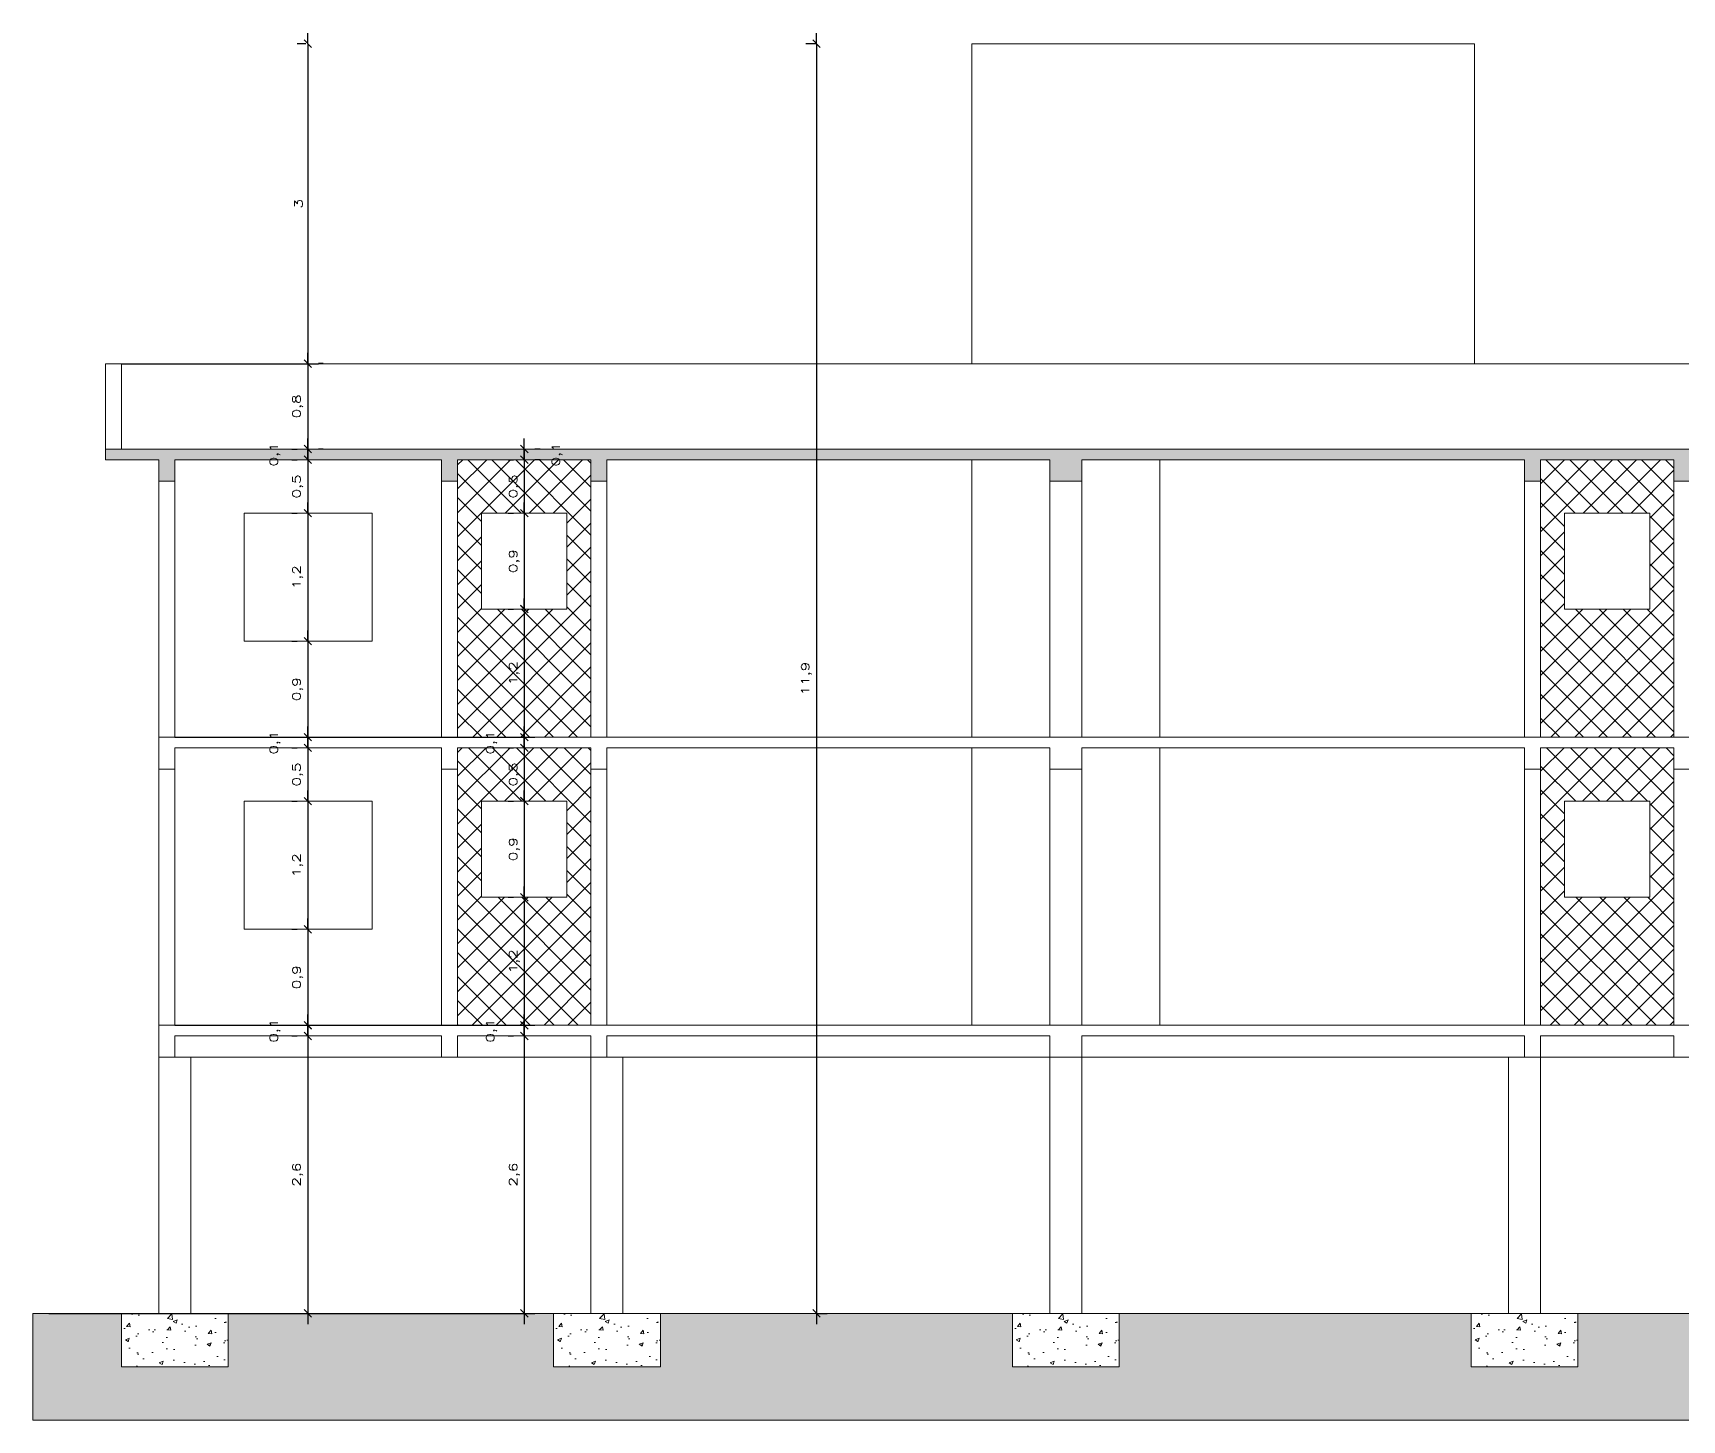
# Model space of a CAD drawing. Header units: millimetres. Extents: x 634 to 830, y -342 to -254.
# Drawn here: x 690.63 to 706.09, y -284.94 to -271.94 of the extents above; entities that cross this region are included whole.
import ezdxf

# ---------------------------------------------------------------- set-up
doc = ezdxf.new("R2010")
doc.units = ezdxf.units.MM
for name, color, linetype in [('Auxiliar', 1, 'Continuous'), ('Camada2', 1, 'Continuous'), ('PAREDE', 6, 'Continuous')]:
    doc.layers.add(name, color=color, linetype=linetype)
doc.styles.add('REGUA60', font='romansx2.shx', dxfattribs={"width": 1.4})
doc.dimstyles.new('Cota Vinícius1', dxfattribs={"dimscale": 0.05, "dimtxt": 1.5, "dimasz": 0.01, "dimexe": 2, "dimexo": 3, "dimgap": 0.98, "dimtad": 1, "dimlfac": -1, "dimrnd": 0.01, "dimtxsty": 'REGUA60', "dimblk": 'COTATR', "dimcen": 4, "dimdle": 4, "dimclrt": 2, "dimadec": 0, "dimazin": 0, "dimtfac": 1, "dimtmove": 2, "dimatfit": 2, "dimfxl": 0, "dimarcsym": 0})
pattern_1 = [(45, (-47.08645, -72.06157), (-0.1122532, 0.1122532), []), (135, (-47.08645, -72.06157), (-0.1122532, -0.1122532), [])]

# ---------------------------------------------------------------- blocks, each defined once
blk = doc.blocks.new('COTATR')
at = {"color": 3}
blk.add_line((-71, -71), (71, 71), dxfattribs=at)
at = {"color": 0, "linetype": 'ByBlock'}
blk.add_line((0, 0), (200, 0), dxfattribs=at)
blk = doc.blocks.new('*D197')
at = {"layer": 'Auxiliar', "color": 0, "lineweight": -2, "transparency": 16777216}
for p, q in [((693.19, -272.037), (693.107, -272.037)), ((693.207, -272.037), (693.207, -275.036)), ((691.461, -275.037), (693.307, -275.037))]:
    blk.add_line(p, q, dxfattribs=at)
at = {"layer": 'Defpoints', "color": 0, "lineweight": 0, "transparency": 16777216}
for p in [(693.34, -272.037), (691.311, -275.037), (693.207, -275.037)]:
    blk.add_point(p, dxfattribs=at)
at = {"layer": 'Auxiliar', "color": 0, "lineweight": -2, "transparency": 16777216, "xscale": 0.0005, "yscale": 0.0005, "zscale": 0.0005}
for p, rotation in [((693.207, -272.037), 90), ((693.207, -275.037), 270)]:
    blk.add_blockref('COTATR', p, dxfattribs=dict(at, rotation=rotation))
at = {"layer": 'Auxiliar', "color": 2, "lineweight": 0, "transparency": 16777216, "insert": (693.12, -273.537), "char_height": 0.075, "attachment_point": 5, "rotation": 90, "style": 'REGUA60'}
blk.add_mtext('3', dxfattribs=at)
blk = doc.blocks.new('*D198')
at = {"layer": 'Auxiliar', "color": 0, "lineweight": -2, "transparency": 16777216}
for p, q in [((693.207, -275.037), (693.207, -275.836)), ((693.352, -275.036), (693.307, -275.036)), ((693.352, -275.837), (693.307, -275.837))]:
    blk.add_line(p, q, dxfattribs=at)
at = {"layer": 'Defpoints', "color": 0, "lineweight": 0, "transparency": 16777216}
for p in [(693.202, -275.036), (693.202, -275.837), (693.207, -275.837)]:
    blk.add_point(p, dxfattribs=at)
at = {"layer": 'Auxiliar', "color": 0, "lineweight": -2, "transparency": 16777216, "xscale": 0.0005, "yscale": 0.0005, "zscale": 0.0005}
for p, rotation in [((693.207, -275.036), 90), ((693.207, -275.837), 270)]:
    blk.add_blockref('COTATR', p, dxfattribs=dict(at, rotation=rotation))
at = {"layer": 'Auxiliar', "color": 2, "lineweight": 0, "transparency": 16777216, "insert": (693.113, -275.437), "char_height": 0.075, "attachment_point": 5, "rotation": 90, "style": 'REGUA60'}
blk.add_mtext('0,8', dxfattribs=at)
blk = doc.blocks.new('*D199')
at = {"layer": 'Auxiliar', "color": 0, "lineweight": -2, "transparency": 16777216}
for p, q in [((693.057, -275.837), (693.107, -275.837)), ((693.207, -275.837), (693.207, -275.936)), ((693.061, -275.937), (693.107, -275.937))]:
    blk.add_line(p, q, dxfattribs=at)
at = {"layer": 'Defpoints', "color": 0, "lineweight": 0, "transparency": 16777216}
for p in [(693.207, -275.837), (693.207, -275.937), (693.211, -275.937)]:
    blk.add_point(p, dxfattribs=at)
at = {"layer": 'Auxiliar', "color": 0, "lineweight": -2, "transparency": 16777216, "xscale": 0.0005, "yscale": 0.0005, "zscale": 0.0005}
for p, rotation in [((693.207, -275.837), 90), ((693.207, -275.937), 270)]:
    blk.add_blockref('COTATR', p, dxfattribs=dict(at, rotation=rotation))
at = {"layer": 'Auxiliar', "color": 2, "lineweight": 0, "transparency": 16777216, "insert": (692.899, -275.887), "char_height": 0.075, "attachment_point": 5, "rotation": 90, "style": 'REGUA60'}
blk.add_mtext('0,1', dxfattribs=at)
blk = doc.blocks.new('*D200')
at = {"layer": 'Auxiliar', "color": 0, "lineweight": -2, "transparency": 16777216}
for p, q in [((693.057, -275.837), (693.107, -275.837)), ((693.207, -275.837), (693.207, -275.936)), ((693.057, -275.937), (693.107, -275.937))]:
    blk.add_line(p, q, dxfattribs=at)
at = {"layer": 'Defpoints', "color": 0, "lineweight": 0, "transparency": 16777216}
for p in [(693.207, -275.837), (693.207, -275.937), (693.207, -275.937)]:
    blk.add_point(p, dxfattribs=at)
at = {"layer": 'Auxiliar', "color": 0, "lineweight": -2, "transparency": 16777216, "xscale": 0.0005, "yscale": 0.0005, "zscale": 0.0005}
for p, rotation in [((693.207, -275.837), 90), ((693.207, -275.937), 270)]:
    blk.add_blockref('COTATR', p, dxfattribs=dict(at, rotation=rotation))
at = {"layer": 'Auxiliar', "color": 2, "lineweight": 0, "transparency": 16777216, "insert": (692.899, -275.887), "char_height": 0.075, "attachment_point": 5, "rotation": 90, "style": 'REGUA60'}
blk.add_mtext('0,1', dxfattribs=at)
blk = doc.blocks.new('*D201')
at = {"layer": 'Auxiliar', "color": 0, "lineweight": -2, "transparency": 16777216}
for p, q in [((693.057, -275.936), (693.107, -275.936)), ((693.207, -275.937), (693.207, -276.436)), ((693.057, -276.437), (693.107, -276.437))]:
    blk.add_line(p, q, dxfattribs=at)
at = {"layer": 'Defpoints', "color": 0, "lineweight": 0, "transparency": 16777216}
for p in [(693.207, -275.936), (693.207, -276.437), (693.207, -276.437)]:
    blk.add_point(p, dxfattribs=at)
at = {"layer": 'Auxiliar', "color": 0, "lineweight": -2, "transparency": 16777216, "xscale": 0.0005, "yscale": 0.0005, "zscale": 0.0005}
for p, rotation in [((693.207, -275.936), 90), ((693.207, -276.437), 270)]:
    blk.add_blockref('COTATR', p, dxfattribs=dict(at, rotation=rotation))
at = {"layer": 'Auxiliar', "color": 2, "lineweight": 0, "transparency": 16777216, "insert": (693.113, -276.187), "char_height": 0.075, "attachment_point": 5, "rotation": 90, "style": 'REGUA60'}
blk.add_mtext('0,5', dxfattribs=at)
blk = doc.blocks.new('*D202')
at = {"layer": 'Auxiliar', "color": 0, "lineweight": -2, "transparency": 16777216}
for p, q in [((693.057, -276.437), (693.107, -276.437)), ((693.207, -276.437), (693.207, -277.636)), ((693.057, -277.637), (693.107, -277.637))]:
    blk.add_line(p, q, dxfattribs=at)
at = {"layer": 'Defpoints', "color": 0, "lineweight": 0, "transparency": 16777216}
for p in [(693.207, -276.437), (693.207, -277.637), (693.207, -277.637)]:
    blk.add_point(p, dxfattribs=at)
at = {"layer": 'Auxiliar', "color": 0, "lineweight": -2, "transparency": 16777216, "xscale": 0.0005, "yscale": 0.0005, "zscale": 0.0005}
for p, rotation in [((693.207, -276.437), 90), ((693.207, -277.637), 270)]:
    blk.add_blockref('COTATR', p, dxfattribs=dict(at, rotation=rotation))
at = {"layer": 'Auxiliar', "color": 2, "lineweight": 0, "transparency": 16777216, "insert": (693.113, -277.037), "char_height": 0.075, "attachment_point": 5, "rotation": 90, "style": 'REGUA60'}
blk.add_mtext('1,2', dxfattribs=at)
blk = doc.blocks.new('*D203')
at = {"layer": 'Auxiliar', "color": 0, "lineweight": -2, "transparency": 16777216}
for p, q in [((693.061, -277.637), (693.107, -277.637)), ((693.207, -277.637), (693.207, -278.536)), ((693.057, -278.537), (693.107, -278.537))]:
    blk.add_line(p, q, dxfattribs=at)
at = {"layer": 'Defpoints', "color": 0, "lineweight": 0, "transparency": 16777216}
for p in [(693.211, -277.637), (693.207, -278.537), (693.207, -278.537)]:
    blk.add_point(p, dxfattribs=at)
at = {"layer": 'Auxiliar', "color": 0, "lineweight": -2, "transparency": 16777216, "xscale": 0.0005, "yscale": 0.0005, "zscale": 0.0005}
for p, rotation in [((693.207, -277.637), 90), ((693.207, -278.537), 270)]:
    blk.add_blockref('COTATR', p, dxfattribs=dict(at, rotation=rotation))
at = {"layer": 'Auxiliar', "color": 2, "lineweight": 0, "transparency": 16777216, "insert": (693.113, -278.087), "char_height": 0.075, "attachment_point": 5, "rotation": 90, "style": 'REGUA60'}
blk.add_mtext('0,9', dxfattribs=at)
blk = doc.blocks.new('*D204')
at = {"layer": 'Auxiliar', "color": 0, "lineweight": -2, "transparency": 16777216}
for p, q in [((693.057, -278.537), (693.107, -278.537)), ((693.057, -278.637), (693.107, -278.637)), ((693.207, -278.537), (693.207, -278.636))]:
    blk.add_line(p, q, dxfattribs=at)
at = {"layer": 'Defpoints', "color": 0, "lineweight": 0, "transparency": 16777216}
for p in [(693.207, -278.537), (693.207, -278.637), (693.207, -278.637)]:
    blk.add_point(p, dxfattribs=at)
at = {"layer": 'Auxiliar', "color": 0, "lineweight": -2, "transparency": 16777216, "xscale": 0.0005, "yscale": 0.0005, "zscale": 0.0005}
for p, rotation in [((693.207, -278.537), 90), ((693.207, -278.637), 270)]:
    blk.add_blockref('COTATR', p, dxfattribs=dict(at, rotation=rotation))
at = {"layer": 'Auxiliar', "color": 2, "lineweight": 0, "transparency": 16777216, "insert": (692.899, -278.587), "char_height": 0.075, "attachment_point": 5, "rotation": 90, "style": 'REGUA60'}
blk.add_mtext('0,1', dxfattribs=at)
blk = doc.blocks.new('*D205')
at = {"layer": 'Auxiliar', "color": 0, "lineweight": -2, "transparency": 16777216}
for p, q in [((693.057, -278.637), (693.107, -278.637)), ((693.207, -278.637), (693.207, -279.136)), ((693.057, -279.137), (693.107, -279.137))]:
    blk.add_line(p, q, dxfattribs=at)
at = {"layer": 'Defpoints', "color": 0, "lineweight": 0, "transparency": 16777216}
for p in [(693.207, -278.637), (693.207, -279.137), (693.207, -279.137)]:
    blk.add_point(p, dxfattribs=at)
at = {"layer": 'Auxiliar', "color": 0, "lineweight": -2, "transparency": 16777216, "xscale": 0.0005, "yscale": 0.0005, "zscale": 0.0005}
for p, rotation in [((693.207, -278.637), 90), ((693.207, -279.137), 270)]:
    blk.add_blockref('COTATR', p, dxfattribs=dict(at, rotation=rotation))
at = {"layer": 'Auxiliar', "color": 2, "lineweight": 0, "transparency": 16777216, "insert": (693.113, -278.887), "char_height": 0.075, "attachment_point": 5, "rotation": 90, "style": 'REGUA60'}
blk.add_mtext('0,5', dxfattribs=at)
blk = doc.blocks.new('*D206')
at = {"layer": 'Auxiliar', "color": 0, "lineweight": -2, "transparency": 16777216}
for p, q in [((693.057, -279.137), (693.107, -279.137)), ((693.207, -279.137), (693.207, -280.336)), ((693.057, -280.337), (693.107, -280.337))]:
    blk.add_line(p, q, dxfattribs=at)
at = {"layer": 'Defpoints', "color": 0, "lineweight": 0, "transparency": 16777216}
for p in [(693.207, -279.137), (693.207, -280.337), (693.207, -280.337)]:
    blk.add_point(p, dxfattribs=at)
at = {"layer": 'Auxiliar', "color": 0, "lineweight": -2, "transparency": 16777216, "xscale": 0.0005, "yscale": 0.0005, "zscale": 0.0005}
for p, rotation in [((693.207, -279.137), 90), ((693.207, -280.337), 270)]:
    blk.add_blockref('COTATR', p, dxfattribs=dict(at, rotation=rotation))
at = {"layer": 'Auxiliar', "color": 2, "lineweight": 0, "transparency": 16777216, "insert": (693.113, -279.737), "char_height": 0.075, "attachment_point": 5, "rotation": 90, "style": 'REGUA60'}
blk.add_mtext('1,2', dxfattribs=at)
blk = doc.blocks.new('*D207')
at = {"layer": 'Auxiliar', "color": 0, "lineweight": -2, "transparency": 16777216}
for p, q in [((693.061, -280.337), (693.107, -280.337)), ((693.207, -280.337), (693.207, -281.236)), ((693.057, -281.237), (693.107, -281.237))]:
    blk.add_line(p, q, dxfattribs=at)
at = {"layer": 'Defpoints', "color": 0, "lineweight": 0, "transparency": 16777216}
for p in [(693.211, -280.337), (693.207, -281.237), (693.207, -281.237)]:
    blk.add_point(p, dxfattribs=at)
at = {"layer": 'Auxiliar', "color": 0, "lineweight": -2, "transparency": 16777216, "xscale": 0.0005, "yscale": 0.0005, "zscale": 0.0005}
for p, rotation in [((693.207, -280.337), 90), ((693.207, -281.237), 270)]:
    blk.add_blockref('COTATR', p, dxfattribs=dict(at, rotation=rotation))
at = {"layer": 'Auxiliar', "color": 2, "lineweight": 0, "transparency": 16777216, "insert": (693.113, -280.787), "char_height": 0.075, "attachment_point": 5, "rotation": 90, "style": 'REGUA60'}
blk.add_mtext('0,9', dxfattribs=at)
blk = doc.blocks.new('*D214')
at = {"layer": 'Auxiliar', "color": 0, "lineweight": -2, "transparency": 16777216}
for p, q in [((693.057, -281.236), (693.107, -281.236)), ((693.207, -281.237), (693.207, -281.336)), ((693.057, -281.337), (693.107, -281.337))]:
    blk.add_line(p, q, dxfattribs=at)
at = {"layer": 'Defpoints', "color": 0, "lineweight": 0, "transparency": 16777216}
for p in [(693.207, -281.236), (693.207, -281.337), (693.207, -281.337)]:
    blk.add_point(p, dxfattribs=at)
at = {"layer": 'Auxiliar', "color": 0, "lineweight": -2, "transparency": 16777216, "xscale": 0.0005, "yscale": 0.0005, "zscale": 0.0005}
for p, rotation in [((693.207, -281.236), 90), ((693.207, -281.337), 270)]:
    blk.add_blockref('COTATR', p, dxfattribs=dict(at, rotation=rotation))
at = {"layer": 'Auxiliar', "color": 2, "lineweight": 0, "transparency": 16777216, "insert": (692.899, -281.287), "char_height": 0.075, "attachment_point": 5, "rotation": 90, "style": 'REGUA60'}
blk.add_mtext('0,1', dxfattribs=at)
blk = doc.blocks.new('*D215')
at = {"layer": 'Auxiliar', "color": 0, "lineweight": -2, "transparency": 16777216}
for p, q in [((693.057, -281.337), (693.107, -281.337)), ((693.207, -281.337), (693.207, -283.936)), ((690.781, -283.937), (693.307, -283.937))]:
    blk.add_line(p, q, dxfattribs=at)
at = {"layer": 'Defpoints', "color": 0, "lineweight": 0, "transparency": 16777216}
for p in [(693.207, -281.337), (690.631, -283.937), (693.207, -283.937)]:
    blk.add_point(p, dxfattribs=at)
at = {"layer": 'Auxiliar', "color": 0, "lineweight": -2, "transparency": 16777216, "xscale": 0.0005, "yscale": 0.0005, "zscale": 0.0005}
for p, rotation in [((693.207, -281.337), 90), ((693.207, -283.937), 270)]:
    blk.add_blockref('COTATR', p, dxfattribs=dict(at, rotation=rotation))
at = {"layer": 'Auxiliar', "color": 2, "lineweight": 0, "transparency": 16777216, "insert": (693.113, -282.637), "char_height": 0.075, "attachment_point": 5, "rotation": 90, "style": 'REGUA60'}
blk.add_mtext('2,6', dxfattribs=at)
blk = doc.blocks.new('*D216')
at = {"layer": 'Auxiliar', "color": 0, "lineweight": -2, "transparency": 16777216}
for p, q in [((695.236, -275.837), (695.236, -275.936)), ((695.386, -275.837), (695.336, -275.837)), ((695.386, -275.937), (695.336, -275.937))]:
    blk.add_line(p, q, dxfattribs=at)
at = {"layer": 'Defpoints', "color": 0, "lineweight": 0, "transparency": 16777216}
for p in [(695.236, -275.837), (695.236, -275.937), (695.236, -275.937)]:
    blk.add_point(p, dxfattribs=at)
at = {"layer": 'Auxiliar', "color": 0, "lineweight": -2, "transparency": 16777216, "xscale": 0.0005, "yscale": 0.0005, "zscale": 0.0005}
for p, rotation in [((695.236, -275.837), 90), ((695.236, -275.937), 270)]:
    blk.add_blockref('COTATR', p, dxfattribs=dict(at, rotation=rotation))
at = {"layer": 'Auxiliar', "color": 2, "lineweight": 0, "transparency": 16777216, "insert": (695.544, -275.887), "char_height": 0.075, "attachment_point": 5, "rotation": 90, "style": 'REGUA60'}
blk.add_mtext('0,1', dxfattribs=at)
blk = doc.blocks.new('*D217')
at = {"layer": 'Auxiliar', "color": 0, "lineweight": -2, "transparency": 16777216}
for p, q in [((695.086, -275.936), (695.136, -275.936)), ((695.236, -275.937), (695.236, -276.436)), ((695.086, -276.437), (695.136, -276.437))]:
    blk.add_line(p, q, dxfattribs=at)
at = {"layer": 'Defpoints', "color": 0, "lineweight": 0, "transparency": 16777216}
for p in [(695.236, -275.936), (695.236, -276.437), (695.236, -276.437)]:
    blk.add_point(p, dxfattribs=at)
at = {"layer": 'Auxiliar', "color": 0, "lineweight": -2, "transparency": 16777216, "xscale": 0.0005, "yscale": 0.0005, "zscale": 0.0005}
for p, rotation in [((695.236, -275.936), 90), ((695.236, -276.437), 270)]:
    blk.add_blockref('COTATR', p, dxfattribs=dict(at, rotation=rotation))
at = {"layer": 'Auxiliar', "color": 2, "lineweight": 0, "transparency": 16777216, "insert": (695.143, -276.187), "char_height": 0.075, "attachment_point": 5, "rotation": 90, "style": 'REGUA60'}
blk.add_mtext('0,5', dxfattribs=at)
blk = doc.blocks.new('*D218')
at = {"layer": 'Auxiliar', "color": 0, "lineweight": -2, "transparency": 16777216}
for p, q in [((695.086, -276.437), (695.136, -276.437)), ((695.236, -276.437), (695.236, -277.336)), ((695.086, -277.337), (695.136, -277.337))]:
    blk.add_line(p, q, dxfattribs=at)
at = {"layer": 'Defpoints', "color": 0, "lineweight": 0, "transparency": 16777216}
for p in [(695.236, -276.437), (695.236, -277.337), (695.236, -277.337)]:
    blk.add_point(p, dxfattribs=at)
at = {"layer": 'Auxiliar', "color": 0, "lineweight": -2, "transparency": 16777216, "xscale": 0.0005, "yscale": 0.0005, "zscale": 0.0005}
for p, rotation in [((695.236, -276.437), 90), ((695.236, -277.337), 270)]:
    blk.add_blockref('COTATR', p, dxfattribs=dict(at, rotation=rotation))
at = {"layer": 'Auxiliar', "color": 2, "lineweight": 0, "transparency": 16777216, "insert": (695.143, -276.887), "char_height": 0.075, "attachment_point": 5, "rotation": 90, "style": 'REGUA60'}
blk.add_mtext('0,9', dxfattribs=at)
blk = doc.blocks.new('*D219')
at = {"layer": 'Auxiliar', "color": 0, "lineweight": -2, "transparency": 16777216}
for p, q in [((695.086, -277.336), (695.136, -277.336)), ((695.236, -277.337), (695.236, -278.536)), ((691.961, -278.537), (695.336, -278.537))]:
    blk.add_line(p, q, dxfattribs=at)
at = {"layer": 'Defpoints', "color": 0, "lineweight": 0, "transparency": 16777216}
for p in [(695.236, -277.336), (691.811, -278.537), (695.236, -278.537)]:
    blk.add_point(p, dxfattribs=at)
at = {"layer": 'Auxiliar', "color": 0, "lineweight": -2, "transparency": 16777216, "xscale": 0.0005, "yscale": 0.0005, "zscale": 0.0005}
for p, rotation in [((695.236, -277.336), 90), ((695.236, -278.537), 270)]:
    blk.add_blockref('COTATR', p, dxfattribs=dict(at, rotation=rotation))
at = {"layer": 'Auxiliar', "color": 2, "lineweight": 0, "transparency": 16777216, "insert": (695.143, -277.937), "char_height": 0.075, "attachment_point": 5, "rotation": 90, "style": 'REGUA60'}
blk.add_mtext('1,2', dxfattribs=at)
blk = doc.blocks.new('*D220')
at = {"layer": 'Auxiliar', "color": 0, "lineweight": -2, "transparency": 16777216}
for p, q in [((695.086, -278.537), (695.136, -278.537)), ((695.086, -278.637), (695.136, -278.637)), ((695.236, -278.537), (695.236, -278.636))]:
    blk.add_line(p, q, dxfattribs=at)
at = {"layer": 'Defpoints', "color": 0, "lineweight": 0, "transparency": 16777216}
for p in [(695.236, -278.537), (695.236, -278.637), (695.236, -278.637)]:
    blk.add_point(p, dxfattribs=at)
at = {"layer": 'Auxiliar', "color": 0, "lineweight": -2, "transparency": 16777216, "xscale": 0.0005, "yscale": 0.0005, "zscale": 0.0005}
for p, rotation in [((695.236, -278.537), 90), ((695.236, -278.637), 270)]:
    blk.add_blockref('COTATR', p, dxfattribs=dict(at, rotation=rotation))
at = {"layer": 'Auxiliar', "color": 2, "lineweight": 0, "transparency": 16777216, "insert": (694.929, -278.587), "char_height": 0.075, "attachment_point": 5, "rotation": 90, "style": 'REGUA60'}
blk.add_mtext('0,1', dxfattribs=at)
blk = doc.blocks.new('*D221')
at = {"layer": 'Auxiliar', "color": 0, "lineweight": -2, "transparency": 16777216}
for p, q in [((695.086, -278.637), (695.136, -278.637)), ((695.236, -278.637), (695.236, -279.136)), ((695.086, -279.137), (695.136, -279.137))]:
    blk.add_line(p, q, dxfattribs=at)
at = {"layer": 'Defpoints', "color": 0, "lineweight": 0, "transparency": 16777216}
for p in [(695.236, -278.637), (695.236, -279.137), (695.236, -279.137)]:
    blk.add_point(p, dxfattribs=at)
at = {"layer": 'Auxiliar', "color": 0, "lineweight": -2, "transparency": 16777216, "xscale": 0.0005, "yscale": 0.0005, "zscale": 0.0005}
for p, rotation in [((695.236, -278.637), 90), ((695.236, -279.137), 270)]:
    blk.add_blockref('COTATR', p, dxfattribs=dict(at, rotation=rotation))
at = {"layer": 'Auxiliar', "color": 2, "lineweight": 0, "transparency": 16777216, "insert": (695.143, -278.887), "char_height": 0.075, "attachment_point": 5, "rotation": 90, "style": 'REGUA60'}
blk.add_mtext('0,5', dxfattribs=at)
blk = doc.blocks.new('*D222')
at = {"layer": 'Auxiliar', "color": 0, "lineweight": -2, "transparency": 16777216}
for p, q in [((695.086, -279.136), (695.136, -279.136)), ((695.236, -279.137), (695.236, -280.036)), ((695.086, -280.037), (695.136, -280.037))]:
    blk.add_line(p, q, dxfattribs=at)
at = {"layer": 'Defpoints', "color": 0, "lineweight": 0, "transparency": 16777216}
for p in [(695.236, -279.136), (695.236, -280.037), (695.236, -280.037)]:
    blk.add_point(p, dxfattribs=at)
at = {"layer": 'Auxiliar', "color": 0, "lineweight": -2, "transparency": 16777216, "xscale": 0.0005, "yscale": 0.0005, "zscale": 0.0005}
for p, rotation in [((695.236, -279.136), 90), ((695.236, -280.037), 270)]:
    blk.add_blockref('COTATR', p, dxfattribs=dict(at, rotation=rotation))
at = {"layer": 'Auxiliar', "color": 2, "lineweight": 0, "transparency": 16777216, "insert": (695.143, -279.587), "char_height": 0.075, "attachment_point": 5, "rotation": 90, "style": 'REGUA60'}
blk.add_mtext('0,9', dxfattribs=at)
blk = doc.blocks.new('*D223')
at = {"layer": 'Auxiliar', "color": 0, "lineweight": -2, "transparency": 16777216}
for p, q in [((695.086, -280.037), (695.136, -280.037)), ((695.236, -280.037), (695.236, -281.236)), ((691.961, -281.237), (695.336, -281.237))]:
    blk.add_line(p, q, dxfattribs=at)
at = {"layer": 'Defpoints', "color": 0, "lineweight": 0, "transparency": 16777216}
for p in [(695.236, -280.037), (691.811, -281.237), (695.236, -281.237)]:
    blk.add_point(p, dxfattribs=at)
at = {"layer": 'Auxiliar', "color": 0, "lineweight": -2, "transparency": 16777216, "xscale": 0.0005, "yscale": 0.0005, "zscale": 0.0005}
for p, rotation in [((695.236, -280.037), 90), ((695.236, -281.237), 270)]:
    blk.add_blockref('COTATR', p, dxfattribs=dict(at, rotation=rotation))
at = {"layer": 'Auxiliar', "color": 2, "lineweight": 0, "transparency": 16777216, "insert": (695.143, -280.637), "char_height": 0.075, "attachment_point": 5, "rotation": 90, "style": 'REGUA60'}
blk.add_mtext('1,2', dxfattribs=at)
blk = doc.blocks.new('*D224')
at = {"layer": 'Auxiliar', "color": 0, "lineweight": -2, "transparency": 16777216}
for p, q in [((695.086, -281.237), (695.136, -281.237)), ((695.236, -281.237), (695.236, -281.336)), ((695.086, -281.337), (695.136, -281.337))]:
    blk.add_line(p, q, dxfattribs=at)
at = {"layer": 'Defpoints', "color": 0, "lineweight": 0, "transparency": 16777216}
for p in [(695.236, -281.237), (695.236, -281.337), (695.236, -281.337)]:
    blk.add_point(p, dxfattribs=at)
at = {"layer": 'Auxiliar', "color": 0, "lineweight": -2, "transparency": 16777216, "xscale": 0.0005, "yscale": 0.0005, "zscale": 0.0005}
for p, rotation in [((695.236, -281.237), 90), ((695.236, -281.337), 270)]:
    blk.add_blockref('COTATR', p, dxfattribs=dict(at, rotation=rotation))
at = {"layer": 'Auxiliar', "color": 2, "lineweight": 0, "transparency": 16777216, "insert": (694.929, -281.287), "char_height": 0.075, "attachment_point": 5, "rotation": 90, "style": 'REGUA60'}
blk.add_mtext('0,1', dxfattribs=at)
blk = doc.blocks.new('*D225')
at = {"layer": 'Auxiliar', "color": 0, "lineweight": -2, "transparency": 16777216}
for p, q in [((695.086, -281.337), (695.136, -281.337)), ((695.236, -281.337), (695.236, -283.936)), ((690.781, -283.937), (695.336, -283.937))]:
    blk.add_line(p, q, dxfattribs=at)
at = {"layer": 'Defpoints', "color": 0, "lineweight": 0, "transparency": 16777216}
for p in [(695.236, -281.337), (690.631, -283.937), (695.236, -283.937)]:
    blk.add_point(p, dxfattribs=at)
at = {"layer": 'Auxiliar', "color": 0, "lineweight": -2, "transparency": 16777216, "xscale": 0.0005, "yscale": 0.0005, "zscale": 0.0005}
for p, rotation in [((695.236, -281.337), 90), ((695.236, -283.937), 270)]:
    blk.add_blockref('COTATR', p, dxfattribs=dict(at, rotation=rotation))
at = {"layer": 'Auxiliar', "color": 2, "lineweight": 0, "transparency": 16777216, "insert": (695.143, -282.637), "char_height": 0.075, "attachment_point": 5, "rotation": 90, "style": 'REGUA60'}
blk.add_mtext('2,6', dxfattribs=at)
blk = doc.blocks.new('*D260')
at = {"layer": 'Auxiliar', "color": 0, "lineweight": -2, "transparency": 16777216}
for p, q in [((697.975, -272.037), (697.875, -272.037)), ((697.975, -272.037), (697.975, -283.936)), ((697.97, -283.937), (698.075, -283.937))]:
    blk.add_line(p, q, dxfattribs=at)
at = {"layer": 'Defpoints', "color": 0, "lineweight": 0, "transparency": 16777216}
for p in [(698.038, -272.037), (690.631, -283.937), (697.975, -283.937)]:
    blk.add_point(p, dxfattribs=at)
at = {"layer": 'Auxiliar', "color": 0, "lineweight": -2, "transparency": 16777216, "xscale": 0.0005, "yscale": 0.0005, "zscale": 0.0005}
for p, rotation in [((697.975, -272.037), 90), ((697.975, -283.937), 270)]:
    blk.add_blockref('COTATR', p, dxfattribs=dict(at, rotation=rotation))
at = {"layer": 'Auxiliar', "color": 2, "lineweight": 0, "transparency": 16777216, "insert": (697.881, -277.987), "char_height": 0.075, "attachment_point": 5, "rotation": 90, "style": 'REGUA60'}
blk.add_mtext('11,9', dxfattribs=at)

msp = doc.modelspace()

# ---------------------------------------------------------------- hatches: boundary and pattern name
at = {"layer": 'Auxiliar', "lineweight": 0}
h = msp.add_hatch(dxfattribs=at)
h.set_pattern_fill('AR-CONC', color=256, scale=0.0021, style=0)
h.set_pattern_definition([(50, (-47.08645, -74.76157), (0.3825878, -0.03347208), [0.040005, -0.440055]), (355, (-47.08645, -74.76157), (-0.07400993, 0.40121895), [0.032004, -0.352044]), (100.451, (-47.05457, -74.76436), (0.30857925, 0.36774504), [0.033999, -0.373989]), (46.1842, (-47.08645, -74.6549), (0.56926599, -0.0882889), [0.0600075, -0.6600825]), (96.6356, (-47.039, -74.66224), (0.4985489, 0.51959367), [0.0509985, -0.5609835]), (351.184, (-47.08645, -74.6549), (0.49854967, 0.51959275), [0.048006, -0.528066]), (21, (-47.0331, -74.68156), (0.31839125, -0.21475759), [0.040005, -0.440055]), (326, (-47.0331, -74.68156), (0.12978426, 0.38679473), [0.032004, -0.352044]), (71.4514, (-47.00658, -74.69945), (0.44817463, 0.172038), [0.033999, -0.373989]), (37.5, (-47.08645, -74.76157), (0.006486067, 0.177565582), [0, -0.3477768, 0, -0.357378, 0, -0.3533775]), (7.5, (-47.08645, -74.76157), (0.14032129, 0.210379207), [0, -0.2037588, 0, -0.3397758, 0, -0.1346835]), (327.5, (-47.2054, -74.76157), (0.28474025, -0.012030362), [0, -0.13335, 0, -0.416052, 0, -0.552069]), (317.5, (-47.25874, -74.76157), (0.31107128, 0.05339563), [0, -0.173355, 0, -0.2763012, 0, -0.392049])])
h.paths.add_polyline_path([(708.961, -275.937), (711.461, -275.937), (711.461, -276.137), (711.611, -276.137), (711.611, -275.937), (712.861, -275.937), (712.861, -276.137), (713.011, -276.137), (713.011, -275.937), (717.161, -275.937), (717.161, -276.137), (717.461, -276.137), (717.461, -275.937), (721.611, -275.937), (721.611, -276.137), (721.761, -276.137), (721.761, -275.937), (723.011, -275.937), (723.011, -276.137), (723.161, -276.137), (723.161, -275.937), (725.661, -275.937), (725.661, -276.137), (725.811, -276.137), (725.811, -275.937), (726.311, -275.937), (726.311, -275.837), (691.311, -275.837), (691.311, -275.937), (691.811, -275.937), (691.811, -276.137), (691.961, -276.137), (691.961, -275.937), (694.461, -275.937), (694.461, -276.137), (694.611, -276.137), (694.611, -275.937), (695.861, -275.937), (695.861, -276.137), (696.011, -276.137), (696.011, -275.937), (700.161, -275.937), (700.161, -276.137), (700.461, -276.137), (700.461, -275.937), (704.611, -275.937), (704.611, -276.137), (704.761, -276.137), (704.761, -275.937), (706.011, -275.937), (706.011, -276.137), (706.161, -276.137), (706.161, -275.937), (708.661, -275.937), (708.661, -276.137), (708.961, -276.137)])
h = msp.add_hatch(dxfattribs=at)
h.set_pattern_fill('ANSI37', color=256, scale=0.05, style=0)
h.set_pattern_definition(pattern_1)
h.paths.add_polyline_path([(695.861, -276.137), (695.861, -275.937), (694.611, -275.937), (694.611, -276.137), (694.611, -278.537), (695.861, -278.537)])
h.paths.add_polyline_path([(694.836, -277.337), (694.836, -276.437), (695.636, -276.437), (695.636, -277.337)], flags=16)
h = msp.add_hatch(dxfattribs=at)
h.set_pattern_fill('ANSI37', color=256, scale=0.05, style=0)
h.set_pattern_definition(pattern_1)
h.paths.add_polyline_path([(706.011, -276.137), (706.011, -275.937), (704.761, -275.937), (704.761, -276.137), (704.761, -278.537), (706.011, -278.537)])
h.paths.add_polyline_path([(704.986, -277.337), (704.986, -276.437), (705.786, -276.437), (705.786, -277.337)], flags=16)
h = msp.add_hatch(dxfattribs=at)
h.set_pattern_fill('ANSI37', color=256, scale=0.05, style=0)
h.set_pattern_definition(pattern_1)
h.paths.add_polyline_path([(694.611, -281.237), (695.861, -281.237), (695.861, -278.837), (695.861, -278.637), (694.611, -278.637), (694.611, -278.837)])
h.paths.add_polyline_path([(695.636, -279.137), (695.636, -280.037), (694.836, -280.037), (694.836, -279.137)], flags=16)
h = msp.add_hatch(dxfattribs=at)
h.set_pattern_fill('ANSI37', color=256, scale=0.05, style=0)
h.set_pattern_definition(pattern_1)
h.paths.add_polyline_path([(704.761, -281.237), (706.011, -281.237), (706.011, -278.837), (706.011, -278.637), (704.761, -278.637), (704.761, -278.837)])
h.paths.add_polyline_path([(705.786, -279.137), (705.786, -280.037), (704.986, -280.037), (704.986, -279.137)], flags=16)
h = msp.add_hatch(dxfattribs=at)
h.set_pattern_fill('AR-CONC', color=256, scale=0.05)
h.set_pattern_definition([(50, (-47.0865, -72.0616), (9.10923, -0.796954), [0.9525, -10.4775]), (355, (-47.086, -72.062), (-1.76217, 9.55284), [0.762, -8.38203]), (100.4514, (-46.327, -72.128), (7.34706, 8.75589), [0.8095, -8.90451]), (46.1842, (-47.086, -69.522), (13.55395, -2.10212), [1.42875, -15.71625]), (96.6356, (-45.957, -69.697), (11.8702, 12.3713), [1.21425, -13.35678]), (351.1842, (-47.086, -69.522), (11.8702, 12.3713), [1.143, -12.57299]), (21, (-45.8165, -70.1566), (7.58072, -5.11326), [0.9525, -10.4775]), (326, (-45.816, -70.157), (3.0901, 9.2094), [0.762, -8.382]), (71.4514, (-45.185, -70.583), (10.67082, 4.09614), [0.8095, -8.9045]), (37.5, (-47.0865, -72.0616), (0.15443, 4.227752), [0, -8.2804, 0, -8.509, 0, -8.41375]), (7.5, (-47.0865, -72.0616), (3.340983, 5.00903), [0, -4.8514, 0, -8.0899, 0, -3.20675]), (327.5, (-49.9186, -72.0616), (6.77953, -0.286437), [0, -3.175, 0, -9.906, 0, -13.1445]), (317.5, (-51.1886, -72.0616), (7.40646, 1.271325), [0, -4.1275, 0, -6.5786, 0, -9.3345])])
h.paths.add_polyline_path([(700.461, -281.337), (704.611, -281.337), (704.611, -281.537), (704.761, -281.537), (704.761, -281.337), (706.011, -281.337), (706.011, -281.537), (706.161, -281.537), (706.161, -281.337), (708.661, -281.337), (708.661, -281.537), (708.961, -281.537), (708.961, -281.337), (711.461, -281.337), (711.461, -281.537), (711.611, -281.537), (711.611, -281.337), (712.861, -281.337), (712.861, -281.537), (713.011, -281.537), (713.011, -281.337), (717.161, -281.337), (717.161, -281.537), (717.461, -281.537), (717.461, -281.337), (721.611, -281.337), (721.611, -281.537), (721.761, -281.537), (721.761, -281.337), (723.011, -281.337), (723.011, -281.537), (723.161, -281.537), (723.161, -281.337), (725.661, -281.337), (725.661, -281.537), (725.811, -281.537), (725.811, -281.237), (691.811, -281.237), (691.811, -281.537), (691.961, -281.537), (691.961, -281.337), (694.461, -281.337), (694.461, -281.537), (694.611, -281.537), (694.611, -281.337), (695.861, -281.337), (695.861, -281.537), (696.011, -281.537), (696.011, -281.337), (700.161, -281.337), (700.161, -281.537), (700.461, -281.537)])
h = msp.add_hatch(dxfattribs=at)
h.set_pattern_fill('EARTH,_O', color=256, scale=0.05)
h.set_pattern_definition([(0, (-47.08645, -72.06157), (0.3175, 0.3175), [0.3175, -0.3175]), (0, (-47.08645, -71.9425), (0.3175, 0.3175), [0.3175, -0.3175]), (0, (-47.08645, -71.82344), (0.3175, 0.3175), [0.3175, -0.3175]), (90, (-47.04677, -71.78375), (-0.3175, 0.3175), [0.3175, -0.3175]), (90, (-46.9277, -71.78375), (-0.3175, 0.3175), [0.3175, -0.3175]), (90, (-46.80864, -71.78375), (-0.3175, 0.3175), [0.3175, -0.3175])])
h.paths.add_polyline_path([(726.39, -283.937), (726.161, -283.937), (726.161, -284.437), (725.161, -284.437), (725.161, -283.937), (722.111, -283.937), (722.111, -284.437), (721.111, -284.437), (721.111, -283.937), (717.811, -283.937), (717.811, -284.437), (716.811, -284.437), (716.811, -283.937), (713.511, -283.937), (713.511, -284.437), (712.511, -284.437), (712.511, -283.937), (709.311, -283.937), (709.311, -284.437), (708.311, -284.437), (708.311, -283.937), (705.111, -283.937), (705.111, -284.437), (704.111, -284.437), (704.111, -283.937), (700.811, -283.937), (700.811, -284.437), (699.811, -284.437), (699.811, -283.937), (696.511, -283.937), (696.511, -284.437), (695.511, -284.437), (695.511, -283.937), (692.461, -283.937), (692.461, -284.437), (691.461, -284.437), (691.461, -283.937), (690.631, -283.937), (690.631, -284.937), (726.39, -284.937)])
h = msp.add_hatch(dxfattribs=at)
h.set_pattern_fill('AR-CONC', color=256, scale=0.0021, style=0)
h.set_pattern_definition([(50, (691.89158, -284.09283), (0.38259, -0.03347), [0.04, -0.44005]), (355, (691.89158, -284.09283), (-0.074, 0.40122), [0.032, -0.35204]), (100.45, (691.92346, -284.0956), (0.30858, 0.36775), [0.034, -0.37399]), (46.184, (691.8916, -283.98615), (0.56927, -0.0883), [0.06, -0.66008]), (96.64, (691.939, -283.9935), (0.49855, 0.5196), [0.051, -0.56098]), (351.18, (691.8916, -283.98615), (0.49855, 0.5196), [0.048, -0.52807]), (21, (691.94492, -284.0128), (0.31839, -0.21476), [0.04, -0.44005]), (326, (691.9449, -284.0128), (0.12978, 0.3868), [0.032, -0.35204]), (71.45, (691.97145, -284.0307), (0.44817, 0.17204), [0.034, -0.37399]), (37.5, (691.89158, -284.09283), (0.006486, 0.177566), [0, -0.347777, 0, -0.357378, 0, -0.353378]), (7.5, (691.89158, -284.09283), (0.14032, 0.21038), [0, -0.20376, 0, -0.339776, 0, -0.134684]), (327.5, (691.77263, -284.09283), (0.28474, -0.01203), [0, -0.13335, 0, -0.416052, 0, -0.55207]), (317.5, (691.7193, -284.09283), (0.31107, 0.053396), [0, -0.173355, 0, -0.2763, 0, -0.39205])])
h.paths.add_polyline_path([(691.461, -283.937), (691.461, -284.437), (692.461, -284.437), (692.461, -283.937)])
h = msp.add_hatch(dxfattribs=at)
h.set_pattern_fill('AR-CONC', color=256, scale=0.0021, style=0)
h.set_pattern_definition([(50, (695.94158, -284.09283), (0.38259, -0.03347), [0.04, -0.44005]), (355, (695.94158, -284.09283), (-0.074, 0.40122), [0.032, -0.35204]), (100.45, (695.97346, -284.0956), (0.30858, 0.36775), [0.034, -0.37399]), (46.184, (695.9416, -283.98615), (0.56927, -0.0883), [0.06, -0.66008]), (96.64, (695.989, -283.9935), (0.49855, 0.5196), [0.051, -0.56098]), (351.18, (695.9416, -283.98615), (0.49855, 0.5196), [0.048, -0.52807]), (21, (695.99492, -284.0128), (0.31839, -0.21476), [0.04, -0.44005]), (326, (695.9949, -284.0128), (0.12978, 0.3868), [0.032, -0.35204]), (71.45, (696.02145, -284.0307), (0.44817, 0.17204), [0.034, -0.37399]), (37.5, (695.94158, -284.09283), (0.006486, 0.177566), [0, -0.347777, 0, -0.357378, 0, -0.353378]), (7.5, (695.94158, -284.09283), (0.14032, 0.21038), [0, -0.20376, 0, -0.339776, 0, -0.134684]), (327.5, (695.82263, -284.09283), (0.28474, -0.01203), [0, -0.13335, 0, -0.416052, 0, -0.55207]), (317.5, (695.7693, -284.09283), (0.31107, 0.053396), [0, -0.173355, 0, -0.2763, 0, -0.39205])])
h.paths.add_polyline_path([(695.511, -283.937), (695.511, -284.437), (696.511, -284.437), (696.511, -283.937)])
h = msp.add_hatch(dxfattribs=at)
h.set_pattern_fill('AR-CONC', color=256, scale=0.0021, style=0)
h.set_pattern_definition([(50, (700.24158, -284.09283), (0.38259, -0.03347), [0.04, -0.44005]), (355, (700.24158, -284.09283), (-0.074, 0.40122), [0.032, -0.35204]), (100.45, (700.27346, -284.0956), (0.30858, 0.36775), [0.034, -0.37399]), (46.184, (700.2416, -283.98615), (0.56927, -0.0883), [0.06, -0.66008]), (96.64, (700.289, -283.9935), (0.49855, 0.5196), [0.051, -0.56098]), (351.18, (700.2416, -283.98615), (0.49855, 0.5196), [0.048, -0.52807]), (21, (700.29492, -284.0128), (0.31839, -0.21476), [0.04, -0.44005]), (326, (700.2949, -284.0128), (0.12978, 0.3868), [0.032, -0.35204]), (71.45, (700.32145, -284.0307), (0.44817, 0.17204), [0.034, -0.37399]), (37.5, (700.24158, -284.09283), (0.006486, 0.177566), [0, -0.347777, 0, -0.357378, 0, -0.353378]), (7.5, (700.24158, -284.09283), (0.14032, 0.21038), [0, -0.20376, 0, -0.339776, 0, -0.134684]), (327.5, (700.12263, -284.09283), (0.28474, -0.01203), [0, -0.13335, 0, -0.416052, 0, -0.55207]), (317.5, (700.0693, -284.09283), (0.31107, 0.053396), [0, -0.173355, 0, -0.2763, 0, -0.39205])])
h.paths.add_polyline_path([(699.811, -283.937), (699.811, -284.437), (700.811, -284.437), (700.811, -283.937)])
h = msp.add_hatch(dxfattribs=at)
h.set_pattern_fill('AR-CONC', color=256, scale=0.0021, style=0)
h.set_pattern_definition([(50, (704.54158, -284.09283), (0.38259, -0.03347), [0.04, -0.44005]), (355, (704.54158, -284.09283), (-0.074, 0.40122), [0.032, -0.35204]), (100.45, (704.57346, -284.0956), (0.30858, 0.36775), [0.034, -0.37399]), (46.184, (704.5416, -283.98615), (0.56927, -0.0883), [0.06, -0.66008]), (96.64, (704.589, -283.9935), (0.49855, 0.5196), [0.051, -0.56098]), (351.18, (704.5416, -283.98615), (0.49855, 0.5196), [0.048, -0.52807]), (21, (704.59492, -284.0128), (0.31839, -0.21476), [0.04, -0.44005]), (326, (704.5949, -284.0128), (0.12978, 0.3868), [0.032, -0.35204]), (71.45, (704.62145, -284.0307), (0.44817, 0.17204), [0.034, -0.37399]), (37.5, (704.54158, -284.09283), (0.006486, 0.177566), [0, -0.347777, 0, -0.357378, 0, -0.353378]), (7.5, (704.54158, -284.09283), (0.14032, 0.21038), [0, -0.20376, 0, -0.339776, 0, -0.134684]), (327.5, (704.42263, -284.09283), (0.28474, -0.01203), [0, -0.13335, 0, -0.416052, 0, -0.55207]), (317.5, (704.3693, -284.09283), (0.31107, 0.053396), [0, -0.173355, 0, -0.2763, 0, -0.39205])])
h.paths.add_polyline_path([(704.111, -283.937), (704.111, -284.437), (705.111, -284.437), (705.111, -283.937)])

# ---------------------------------------------------------------- linework, layer by layer
for p, q in [((693.207, -278.636), (693.207, -279.137)), ((693.207, -279.137), (693.207, -279.137)), ((691.961, -281.537), (692.111, -281.537)), ((692.111, -281.537), (725.511, -281.537)), ((695.861, -281.537), (696.161, -281.537)), ((700.161, -281.537), (700.461, -281.537)), ((704.461, -281.537), (704.761, -281.537)), ((690.631, -283.937), (726.39, -283.937)), ((690.631, -283.937), (690.631, -284.937)), ((691.461, -283.937), (691.461, -284.437)), ((692.461, -283.937), (691.461, -283.937)), ((692.461, -284.437), (692.461, -283.937)), ((695.511, -283.937), (695.511, -284.437)), ((696.511, -283.937), (695.511, -283.937)), ((696.511, -284.437), (696.511, -283.937)), ((699.811, -283.937), (699.811, -284.437)), ((700.811, -283.937), (699.811, -283.937)), ((700.811, -284.437), (700.811, -283.937)), ((704.111, -283.937), (704.111, -284.437)), ((705.111, -283.937), (704.111, -283.937)), ((705.111, -284.437), (705.111, -283.937)), ((691.461, -284.437), (692.461, -284.437)), ((695.511, -284.437), (696.511, -284.437)), ((699.811, -284.437), (700.811, -284.437)), ((704.111, -284.437), (705.111, -284.437)), ((690.631, -284.937), (726.39, -284.937))]:
    msp.add_line(p, q, dxfattribs=at)
at = {"layer": 'Camada2', "lineweight": 0}
for p, q in [((699.431, -275.037), (699.431, -272.037)), ((699.431, -272.037), (704.141, -272.037)), ((704.141, -275.037), (704.141, -272.037)), ((691.311, -275.037), (726.311, -275.037)), ((699.431, -278.537), (699.431, -275.937)), ((701.191, -278.537), (701.191, -275.937)), ((692.611, -277.637), (692.611, -276.437)), ((692.611, -276.437), (693.811, -276.437)), ((693.811, -277.637), (693.811, -276.437)), ((694.836, -277.337), (694.836, -276.437)), ((694.836, -276.437), (695.636, -276.437)), ((695.636, -277.337), (695.636, -276.437)), ((704.986, -277.337), (704.986, -276.437)), ((704.986, -276.437), (705.786, -276.437)), ((705.786, -277.337), (705.786, -276.437)), ((694.836, -277.337), (695.636, -277.337)), ((704.986, -277.337), (705.786, -277.337)), ((692.611, -277.637), (693.811, -277.637)), ((699.431, -281.237), (699.431, -278.637)), ((701.191, -281.237), (701.191, -278.637)), ((692.611, -280.337), (692.611, -279.137)), ((692.611, -279.137), (693.811, -279.137)), ((693.811, -280.337), (693.811, -279.137)), ((694.836, -280.037), (694.836, -279.137)), ((694.836, -279.137), (695.636, -279.137)), ((695.636, -280.037), (695.636, -279.137)), ((704.986, -280.037), (704.986, -279.137)), ((704.986, -279.137), (705.786, -279.137)), ((705.786, -280.037), (705.786, -279.137)), ((694.836, -280.037), (695.636, -280.037)), ((704.986, -280.037), (705.786, -280.037)), ((692.611, -280.337), (693.811, -280.337)), ((691.811, -283.937), (691.811, -281.537)), ((692.111, -283.937), (692.111, -281.537)), ((695.861, -283.937), (695.861, -281.537)), ((696.161, -283.937), (696.161, -281.537)), ((700.161, -283.937), (700.161, -281.537)), ((700.461, -283.937), (700.461, -281.537)), ((704.461, -283.937), (704.461, -281.537)), ((704.761, -283.937), (704.761, -281.537))]:
    msp.add_line(p, q, dxfattribs=at)
at = {"layer": 'PAREDE', "color": 3, "lineweight": 0}
for p, q in [((691.311, -275.837), (691.311, -275.037)), ((691.461, -275.837), (691.461, -275.037)), ((691.811, -278.537), (691.811, -276.137)), ((691.961, -278.537), (691.961, -276.137)), ((694.461, -278.537), (694.461, -276.137)), ((694.611, -278.537), (694.611, -276.137)), ((695.861, -278.537), (695.861, -276.137)), ((696.011, -278.537), (696.011, -276.137)), ((700.161, -278.537), (700.161, -276.137)), ((700.461, -278.537), (700.461, -276.137)), ((704.611, -278.537), (704.611, -276.137)), ((704.761, -278.537), (704.761, -276.137)), ((706.011, -278.537), (706.011, -276.137)), ((691.811, -281.237), (691.811, -278.837)), ((691.961, -281.237), (691.961, -278.837)), ((694.461, -281.237), (694.461, -278.837)), ((694.611, -281.237), (694.611, -278.837)), ((695.861, -281.237), (695.861, -278.837)), ((696.011, -281.237), (696.011, -278.837)), ((700.161, -281.237), (700.161, -278.837)), ((700.461, -281.237), (700.461, -278.837)), ((704.611, -281.237), (704.611, -278.837)), ((704.761, -281.237), (704.761, -278.837)), ((706.011, -281.237), (706.011, -278.837))]:
    msp.add_line(p, q, dxfattribs=at)
at = {"layer": 'PAREDE', "color": 5, "lineweight": 0}
for p, q in [((691.311, -275.837), (726.311, -275.837)), ((691.311, -275.837), (691.311, -275.937)), ((691.311, -275.937), (691.811, -275.937)), ((691.811, -276.137), (691.811, -275.937)), ((691.961, -275.937), (694.461, -275.937)), ((691.961, -276.137), (691.961, -275.937)), ((694.461, -276.137), (694.461, -275.937)), ((694.611, -275.937), (695.861, -275.937)), ((694.611, -276.137), (694.611, -275.937)), ((695.861, -276.137), (695.861, -275.937)), ((696.011, -275.937), (700.161, -275.937)), ((696.011, -276.137), (696.011, -275.937)), ((700.161, -276.137), (700.161, -275.937)), ((700.461, -275.937), (704.611, -275.937)), ((700.461, -276.137), (700.461, -275.937)), ((704.611, -276.137), (704.611, -275.937)), ((704.761, -275.937), (706.011, -275.937)), ((704.761, -276.137), (704.761, -275.937)), ((706.011, -276.137), (706.011, -275.937)), ((691.811, -276.137), (691.961, -276.137)), ((694.461, -276.137), (694.611, -276.137)), ((695.861, -276.137), (696.011, -276.137)), ((700.161, -276.137), (700.461, -276.137)), ((704.611, -276.137), (704.761, -276.137)), ((706.011, -276.137), (706.161, -276.137)), ((691.811, -278.537), (725.811, -278.537)), ((691.811, -278.837), (691.811, -278.537)), ((691.961, -278.637), (694.461, -278.637)), ((691.961, -278.837), (691.961, -278.637)), ((694.461, -278.837), (694.461, -278.637)), ((694.611, -278.637), (695.861, -278.637)), ((694.611, -278.837), (694.611, -278.637)), ((695.861, -278.837), (695.861, -278.637)), ((696.011, -278.637), (700.161, -278.637)), ((696.011, -278.837), (696.011, -278.637)), ((700.161, -278.837), (700.161, -278.637)), ((700.461, -278.637), (704.611, -278.637)), ((700.461, -278.837), (700.461, -278.637)), ((704.611, -278.837), (704.611, -278.637)), ((704.761, -278.637), (706.011, -278.637)), ((704.761, -278.837), (704.761, -278.637)), ((706.011, -278.837), (706.011, -278.637)), ((691.811, -278.837), (691.961, -278.837)), ((694.461, -278.837), (694.611, -278.837)), ((695.861, -278.837), (696.011, -278.837)), ((700.161, -278.837), (700.461, -278.837)), ((704.611, -278.837), (704.761, -278.837)), ((706.011, -278.837), (706.161, -278.837)), ((691.811, -281.237), (725.811, -281.237)), ((691.811, -281.537), (691.811, -281.237)), ((691.961, -281.537), (691.961, -281.337)), ((691.961, -281.337), (694.461, -281.337)), ((694.461, -281.537), (694.461, -281.337)), ((694.611, -281.537), (694.611, -281.337)), ((694.611, -281.337), (695.861, -281.337)), ((695.861, -281.537), (695.861, -281.337)), ((696.011, -281.537), (696.011, -281.337)), ((696.011, -281.337), (700.161, -281.337)), ((700.161, -281.537), (700.161, -281.337)), ((700.461, -281.537), (700.461, -281.337)), ((700.461, -281.337), (704.611, -281.337)), ((704.611, -281.537), (704.611, -281.337)), ((704.761, -281.537), (704.761, -281.337)), ((704.761, -281.337), (706.011, -281.337)), ((706.011, -281.537), (706.011, -281.337)), ((691.811, -281.537), (691.961, -281.537)), ((694.461, -281.537), (694.611, -281.537)), ((695.861, -281.537), (696.011, -281.537)), ((700.161, -281.537), (700.461, -281.537)), ((704.611, -281.537), (704.761, -281.537)), ((706.011, -281.537), (706.161, -281.537))]:
    msp.add_line(p, q, dxfattribs=at)
at = {"layer": 'PAREDE', "lineweight": 0}
for p, q in [((691.811, -283.937), (692.111, -283.937)), ((695.861, -283.937), (696.161, -283.937)), ((700.161, -283.937), (700.461, -283.937)), ((704.461, -283.937), (704.761, -283.937))]:
    msp.add_line(p, q, dxfattribs=at)

# ---------------------------------------------------------------- dimensions: what is measured, and where the dimension line sits
at = {"layer": 'Auxiliar', "lineweight": 0}
dim = msp.add_linear_dim(base=(697.975, -283.937), p1=(698.038, -272.037), p2=(690.631, -283.937), angle=90, dimstyle='Cota Vinícius1', override={"dimfxl": 0.1, "dimfxlon": 1, "dimarcsym": 1}, dxfattribs=at)
dim.commit()
dim.dimension.update_dxf_attribs({"geometry": '*D260', "text_midpoint": (697.881, -277.987)})
for base, p1, p2, picture, middle in [((693.207, -275.037), (693.34, -272.037), (691.311, -275.037), '*D197', (693.12, -273.537)), ((693.207, -275.837), (693.202, -275.036), (693.202, -275.837), '*D198', (693.113, -275.437)), ((693.207, -275.937), (693.207, -275.837), (693.211, -275.937), '*D199', (692.899, -275.887)), ((693.207, -275.937), (693.207, -275.837), (693.207, -275.937), '*D200', (692.899, -275.887)), ((693.207, -276.437), (693.207, -275.936), (693.207, -276.437), '*D201', (693.113, -276.187)), ((695.236, -276.437), (695.236, -275.936), (695.236, -276.437), '*D217', (695.143, -276.187)), ((695.236, -275.937), (695.236, -275.837), (695.236, -275.937), '*D216', (695.544, -275.887)), ((693.207, -277.637), (693.207, -276.437), (693.207, -277.637), '*D202', (693.113, -277.037)), ((695.236, -277.337), (695.236, -276.437), (695.236, -277.337), '*D218', (695.143, -276.887)), ((695.236, -278.537), (695.236, -277.336), (691.811, -278.537), '*D219', (695.143, -277.937)), ((693.207, -278.537), (693.211, -277.637), (693.207, -278.537), '*D203', (693.113, -278.087)), ((693.207, -278.637), (693.207, -278.537), (693.207, -278.637), '*D204', (692.899, -278.587)), ((695.236, -278.637), (695.236, -278.537), (695.236, -278.637), '*D220', (694.929, -278.587)), ((693.207, -279.137), (693.207, -278.637), (693.207, -279.137), '*D205', (693.113, -278.887)), ((695.236, -279.137), (695.236, -278.637), (695.236, -279.137), '*D221', (695.143, -278.887)), ((693.207, -280.337), (693.207, -279.137), (693.207, -280.337), '*D206', (693.113, -279.737)), ((695.236, -280.037), (695.236, -279.136), (695.236, -280.037), '*D222', (695.143, -279.587)), ((695.236, -281.237), (695.236, -280.037), (691.811, -281.237), '*D223', (695.143, -280.637)), ((693.207, -281.237), (693.211, -280.337), (693.207, -281.237), '*D207', (693.113, -280.787)), ((693.207, -283.937), (693.207, -281.337), (690.631, -283.937), '*D215', (693.113, -282.637)), ((695.236, -283.937), (695.236, -281.337), (690.631, -283.937), '*D225', (695.143, -282.637)), ((693.207, -281.337), (693.207, -281.236), (693.207, -281.337), '*D214', (692.899, -281.287)), ((695.236, -281.337), (695.236, -281.237), (695.236, -281.337), '*D224', (694.929, -281.287))]:
    dim = msp.add_linear_dim(base=base, p1=p1, p2=p2, angle=90, dimstyle='Cota Vinícius1', dxfattribs=at)
    dim.commit()
    dim.dimension.update_dxf_attribs({"geometry": picture, "text_midpoint": middle})

doc.saveas('drawing.dxf')
